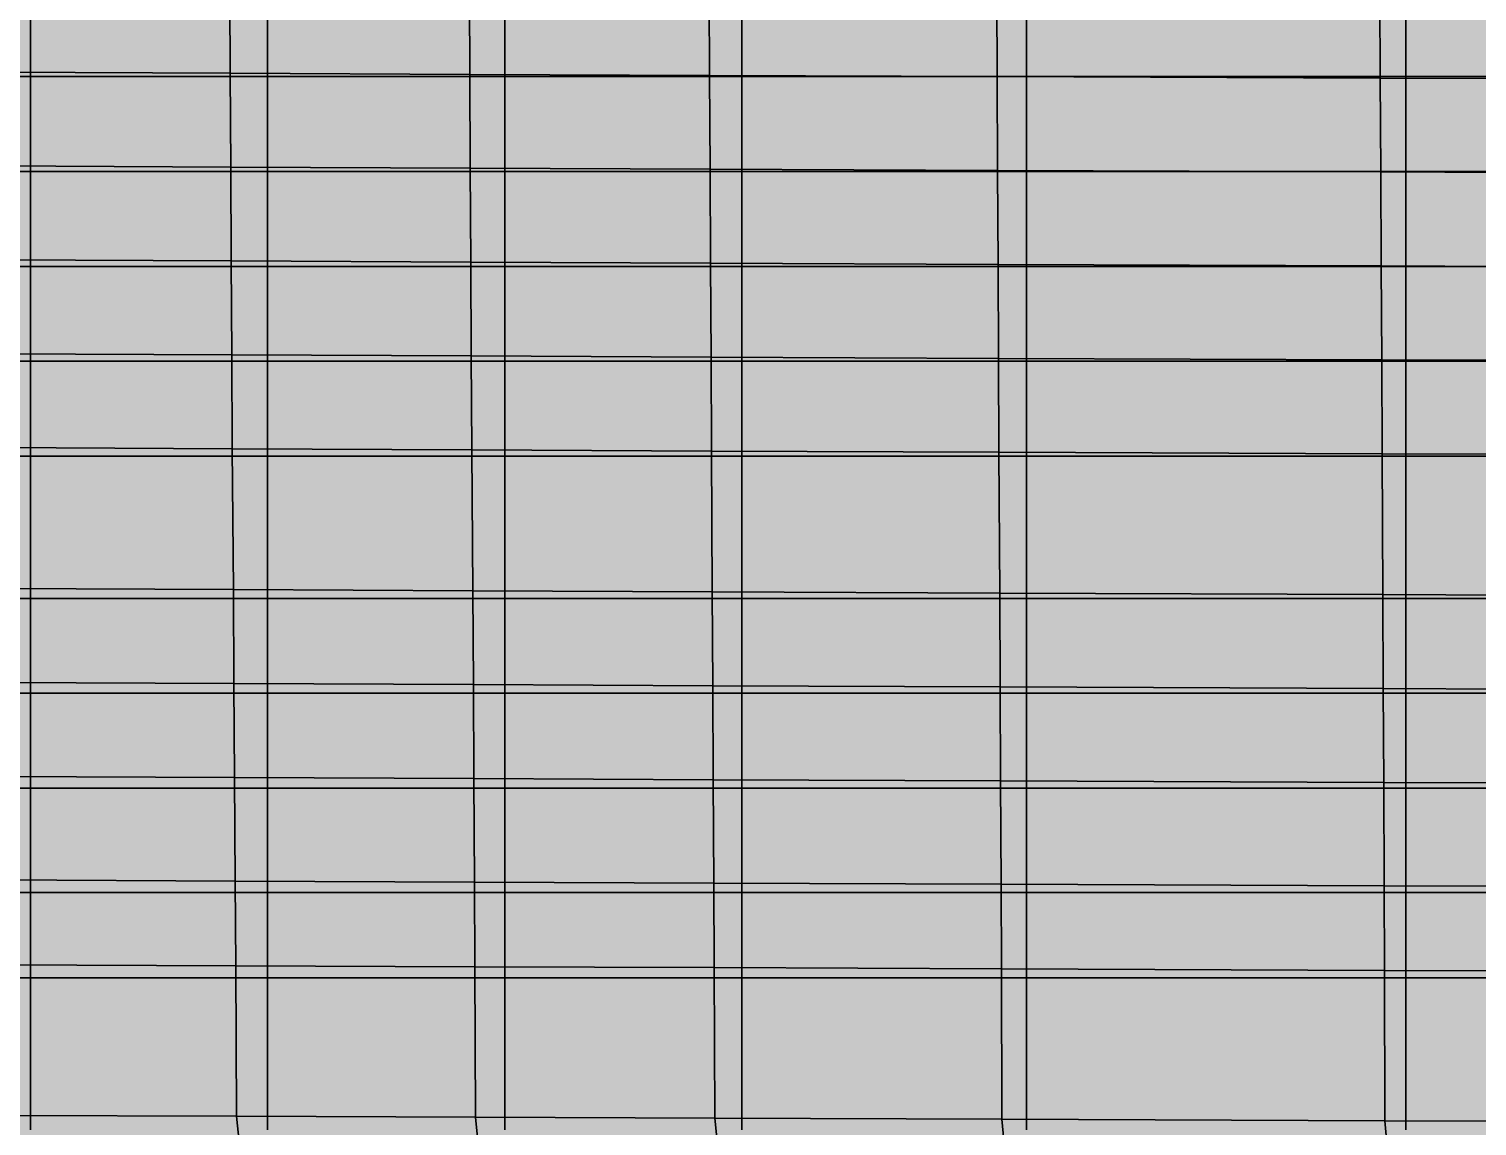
# Model space of a CAD drawing. Header units: inches. Extents: x -100 to 100, y -42 to 41.
# Drawn here: x 69.48 to 84.75, y -30.06 to -18.5 of the extents above; entities that cross this region are included whole.
import ezdxf

# ---------------------------------------------------------------- set-up
doc = ezdxf.new("R2010")
doc.units = ezdxf.units.IN
doc.header["$MEASUREMENT"] = 0
for name, color, linetype in [('Mesh-Ac1①', 7, 'Continuous'), ('Mesh-Acs', 7, 'Continuous'), ('Mesh-埋立土(水中)', 7, 'Continuous'), ('Undeformed Mesh-Ac1①', 7, 'Continuous'), ('Undeformed Mesh-埋立土(水中)', 7, 'Continuous')]:
    doc.layers.add(name, color=color, linetype=linetype)

msp = doc.modelspace()

# ---------------------------------------------------------------- linework, layer by layer
at = {"color": 7, "true_color": 0xffffff, "transparency": 33554687}
for points in [[(69.0774, -18.95216), (71.6002, -17.9756), (69.0713, -17.96392)], [(69.0774, -18.95216), (71.6046, -18.96488), (71.6002, -17.9756)], [(74.1326, -18.97622), (74.1272, -17.98751), (71.6002, -17.9756)], [(74.1326, -18.97622), (71.6002, -17.9756), (71.6046, -18.96488)], [(74.1326, -18.97622), (76.6546, -17.998129), (74.1272, -17.98751)], [(74.1326, -18.97622), (76.659, -18.98793), (76.6546, -17.998129)], [(79.6906, -19.000118), (79.6854, -18.01075), (76.6546, -17.998129)], [(79.6906, -19.000118), (76.6546, -17.998129), (76.659, -18.98793)], [(79.6906, -19.000118), (83.7253, -18.02481), (79.6854, -18.01075)], [(79.6906, -19.000118), (83.7304, -19.01552), (83.7253, -18.02481)], [(83.7304, -19.01552), (87.7613, -18.03587), (83.7253, -18.02481)], [(83.7304, -19.01552), (87.7683, -19.02664), (87.7613, -18.03587)], [(69.0824, -19.94151), (71.6046, -18.96488), (69.0774, -18.95216)], [(69.0824, -19.94151), (71.6105, -19.95339), (71.6046, -18.96488)], [(74.1368, -19.96598), (74.1326, -18.97622), (71.6046, -18.96488)], [(74.1368, -19.96598), (71.6046, -18.96488), (71.6105, -19.95339)], [(74.1368, -19.96598), (76.659, -18.98793), (74.1326, -18.97622)], [(74.1368, -19.96598), (76.664, -19.97675), (76.659, -18.98793)], [(76.664, -19.97675), (79.6906, -19.000118), (76.659, -18.98793)], [(76.664, -19.97675), (79.6949, -19.990427), (79.6906, -19.000118)], [(79.6949, -19.990427), (83.7304, -19.01552), (79.6906, -19.000118)], [(79.6949, -19.990427), (83.7361, -20.004956), (83.7304, -19.01552)], [(83.7361, -20.004956), (87.7683, -19.02664), (83.7304, -19.01552)], [(83.7361, -20.004956), (87.7745, -20.01811), (87.7683, -19.02664)], [(69.089, -20.93007), (71.6105, -19.95339), (69.0824, -19.94151)], [(69.089, -20.93007), (71.615, -20.9432), (71.6105, -19.95339)], [(74.1425, -20.95463), (74.1368, -19.96598), (71.6105, -19.95339)], [(74.1425, -20.95463), (71.6105, -19.95339), (71.615, -20.9432)], [(74.1425, -20.95463), (76.664, -19.97675), (74.1368, -19.96598)], [(74.1425, -20.95463), (76.6682, -20.96692), (76.664, -19.97675)], [(76.6682, -20.96692), (79.6949, -19.990427), (76.664, -19.97675)], [(76.6682, -20.96692), (79.7001, -20.97928), (79.6949, -19.990427)], [(79.7001, -20.97928), (83.7361, -20.004956), (79.6949, -19.990427)], [(79.7001, -20.97928), (83.7408, -20.995628), (83.7361, -20.004956)], [(83.7408, -20.995628), (87.7745, -20.01811), (83.7361, -20.004956)], [(83.7408, -20.995628), (87.7806, -21.007871), (87.7745, -20.01811)], [(69.0947, -21.92031), (71.615, -20.9432), (69.089, -20.93007)], [(69.0947, -21.92031), (71.6216, -21.9318), (71.615, -20.9432)], [(74.1473, -21.94474), (74.1425, -20.95463), (71.615, -20.9432)], [(74.1473, -21.94474), (71.615, -20.9432), (71.6216, -21.9318)], [(74.1473, -21.94474), (76.6682, -20.96692), (74.1425, -20.95463)], [(74.1473, -21.94474), (76.6743, -21.95572), (76.6682, -20.96692)], [(76.6743, -21.95572), (79.7001, -20.97928), (76.6682, -20.96692)], [(76.6743, -21.95572), (79.7049, -21.96964), (79.7001, -20.97928)], [(79.7049, -21.96964), (83.7408, -20.995628), (79.7001, -20.97928)], [(79.7049, -21.96964), (83.7462, -21.98478), (83.7408, -20.995628)], [(83.7462, -21.98478), (87.7806, -21.007871), (83.7408, -20.995628)], [(83.7462, -21.98478), (87.7857, -21.998861), (87.7806, -21.007871)], [(69.1029, -22.90926), (71.6216, -21.9318), (69.0947, -21.92031)], [(69.1029, -22.90926), (71.6273, -22.92231), (71.6216, -21.9318)], [(71.6273, -22.92231), (74.1473, -21.94474), (71.6216, -21.9318)], [(71.6273, -22.92231), (74.1537, -22.93339), (74.1473, -21.94474)], [(74.1537, -22.93339), (76.6743, -21.95572), (74.1473, -21.94474)], [(74.1537, -22.93339), (76.679, -22.94616), (76.6743, -21.95572)], [(76.679, -22.94616), (79.7049, -21.96964), (76.6743, -21.95572)], [(76.679, -22.94616), (79.7105, -22.95848), (79.7049, -21.96964)], [(79.7105, -22.95848), (83.7462, -21.98478), (79.7049, -21.96964)], [(79.7105, -22.95848), (83.751, -22.9755), (83.7462, -21.98478)], [(83.751, -22.9755), (87.7857, -21.998861), (83.7462, -21.98478)], [(83.751, -22.9755), (87.7913, -22.98817), (87.7857, -21.998861)], [(69.1132, -24.3955), (71.6273, -22.92231), (69.1029, -22.90926)], [(69.1132, -24.3955), (71.6382, -24.40637), (71.6273, -22.92231)], [(74.1623, -24.41901), (74.1537, -22.93339), (71.6273, -22.92231)], [(74.1623, -24.41901), (71.6273, -22.92231), (71.6382, -24.40637)], [(74.1623, -24.41901), (76.679, -22.94616), (74.1537, -22.93339)], [(74.1623, -24.41901), (76.6881, -24.42988), (76.679, -22.94616)], [(76.6881, -24.42988), (79.7105, -22.95848), (76.679, -22.94616)], [(76.6881, -24.42988), (79.718, -24.44403), (79.7105, -22.95848)], [(79.718, -24.44403), (83.751, -22.9755), (79.7105, -22.95848)], [(79.718, -24.44403), (83.7584, -24.4596), (83.751, -22.9755)], [(83.7584, -24.4596), (87.7913, -22.98817), (83.751, -22.9755)], [(83.7584, -24.4596), (87.7977, -24.47416), (87.7913, -22.98817)], [(69.1218, -25.3851), (71.6382, -24.40637), (69.1132, -24.3955)], [(69.1218, -25.3851), (71.6443, -25.3977), (71.6382, -24.40637)], [(74.1688, -25.40829), (74.1623, -24.41901), (71.6382, -24.40637)], [(74.1688, -25.40829), (71.6382, -24.40637), (71.6443, -25.3977)], [(74.1688, -25.40829), (76.6881, -24.42988), (74.1623, -24.41901)], [(74.1688, -25.40829), (76.6927, -25.4207), (76.6881, -24.42988)], [(76.6927, -25.4207), (79.718, -24.44403), (76.6881, -24.42988)], [(76.6927, -25.4207), (79.7228, -25.43321), (79.718, -24.44403)], [(79.7228, -25.43321), (83.7584, -24.4596), (79.718, -24.44403)], [(79.7228, -25.43321), (83.7619, -25.45052), (83.7584, -24.4596)], [(83.7619, -25.45052), (87.7977, -24.47416), (83.7584, -24.4596)], [(83.7619, -25.45052), (87.8011, -25.46363), (87.7977, -24.47416)], [(69.1297, -26.3773), (71.6443, -25.3977), (69.1218, -25.3851)], [(69.1297, -26.3773), (71.6518, -26.3877), (71.6443, -25.3977)], [(74.1742, -26.3995), (74.1688, -25.40829), (71.6443, -25.3977)], [(74.1742, -26.3995), (71.6443, -25.3977), (71.6518, -26.3877)], [(74.1742, -26.3995), (76.6927, -25.4207), (74.1688, -25.40829)], [(74.1742, -26.3995), (76.6983, -26.41031), (76.6927, -25.4207)], [(76.6983, -26.41031), (79.7228, -25.43321), (76.6927, -25.4207)], [(76.6983, -26.41031), (79.727, -26.42397), (79.7228, -25.43321)], [(79.727, -26.42397), (83.7619, -25.45052), (79.7228, -25.43321)], [(79.727, -26.42397), (83.7662, -26.44016), (83.7619, -25.45052)], [(83.7662, -26.44016), (87.8011, -25.46363), (83.7619, -25.45052)], [(83.7662, -26.44016), (87.804, -26.45475), (87.8011, -25.46363)], [(69.1385, -27.4676), (71.6518, -26.3877), (69.1297, -26.3773)], [(69.1385, -27.4676), (71.6589, -27.4787), (71.6518, -26.3877)], [(74.1806, -27.489), (74.1742, -26.3995), (71.6518, -26.3877)], [(74.1806, -27.489), (71.6518, -26.3877), (71.6589, -27.4787)], [(74.1806, -27.489), (76.6983, -26.41031), (74.1742, -26.3995)], [(74.1806, -27.489), (76.7036, -27.50003), (76.6983, -26.41031)], [(76.7036, -27.50003), (79.727, -26.42397), (76.6983, -26.41031)], [(76.7036, -27.50003), (79.7321, -27.51325), (79.727, -26.42397)], [(79.7321, -27.51325), (83.7662, -26.44016), (79.727, -26.42397)], [(79.7321, -27.51325), (83.7703, -27.52959), (83.7662, -26.44016)], [(83.7703, -27.52959), (87.804, -26.45475), (83.7662, -26.44016)], [(83.7703, -27.52959), (87.8081, -27.54452), (87.804, -26.45475)], [(69.1453, -28.3613), (71.6589, -27.4787), (69.1385, -27.4676)], [(69.1453, -28.3613), (71.6642, -28.3709), (71.6589, -27.4787)], [(74.1856, -28.3813), (74.1806, -27.489), (71.6589, -27.4787)], [(74.1856, -28.3813), (71.6589, -27.4787), (71.6642, -28.3709)], [(74.1856, -28.3813), (76.7036, -27.50003), (74.1806, -27.489)], [(74.1856, -28.3813), (76.7075, -28.3915), (76.7036, -27.50003)], [(76.7075, -28.3915), (79.7321, -27.51325), (76.7036, -27.50003)], [(76.7075, -28.3915), (79.7358, -28.40468), (79.7321, -27.51325)], [(79.7358, -28.40468), (83.7703, -27.52959), (79.7321, -27.51325)], [(79.7358, -28.40468), (83.7739, -28.42099), (83.7703, -27.52959)], [(83.7739, -28.42099), (87.8081, -27.54452), (83.7703, -27.52959)], [(83.7739, -28.42099), (87.8112, -28.43623), (87.8081, -27.54452)], [(71.6642, -28.3709), (69.1453, -28.3613), (69.1542, -29.9496)], [(71.6642, -28.3709), (69.1542, -29.9496), (71.6729, -29.9585)], [(74.1922, -29.9676), (74.1856, -28.3813), (71.6642, -28.3709)], [(74.1922, -29.9676), (71.6642, -28.3709), (71.6729, -29.9585)], [(76.7075, -28.3915), (74.1856, -28.3813), (74.1922, -29.9676)], [(76.7075, -28.3915), (74.1922, -29.9676), (76.7145, -29.977)], [(79.7413, -29.9898), (79.7358, -28.40468), (76.7075, -28.3915)], [(79.7413, -29.9898), (76.7075, -28.3915), (76.7145, -29.977)], [(83.7739, -28.42099), (79.7358, -28.40468), (79.7413, -29.9898)], [(83.7739, -28.42099), (79.7413, -29.9898), (83.7791, -30.0055)], [(87.8112, -28.43623), (83.7739, -28.42099), (83.7791, -30.0055)], [(87.8112, -28.43623), (83.7791, -30.0055), (87.8168, -30.02174)], [(69.2535, -30.9486), (71.6729, -29.9585), (69.1542, -29.9496)], [(69.2535, -30.9486), (71.7725, -30.9444), (71.6729, -29.9585)], [(74.2926, -30.9658), (74.1922, -29.9676), (71.6729, -29.9585)], [(74.2926, -30.9658), (71.6729, -29.9585), (71.7725, -30.9444)], [(74.2926, -30.9658), (76.7145, -29.977), (74.1922, -29.9676)], [(74.2926, -30.9658), (76.8121, -30.9619), (76.7145, -29.977)], [(76.8121, -30.9619), (79.7413, -29.9898), (76.7145, -29.977)], [(76.8121, -30.9619), (79.835, -30.9882), (79.7413, -29.9898)], [(79.835, -30.9882), (83.7791, -30.0055), (79.7413, -29.9898)], [(79.835, -30.9882), (83.8656, -30.9899), (83.7791, -30.0055)], [(83.8656, -30.9899), (87.8168, -30.02174), (83.7791, -30.0055)], [(83.8656, -30.9899), (87.8958, -31.02024), (87.8168, -30.02174)]]:
    msp.add_solid(points, dxfattribs=at)
at = {"layer": 'Mesh-Ac1①', "color": 18, "true_color": 0x000000, "transparency": 33554559}
for p, q in [((71.6382, -24.40637), (69.1132, -24.3955)), ((71.6443, -25.3977), (71.6382, -24.40637)), ((74.1623, -24.41901), (71.6382, -24.40637)), ((71.6382, -24.40637), (71.6443, -25.3977)), ((74.1688, -25.40829), (74.1623, -24.41901)), ((76.6881, -24.42988), (74.1623, -24.41901)), ((74.1623, -24.41901), (74.1688, -25.40829)), ((76.6927, -25.4207), (76.6881, -24.42988)), ((79.718, -24.44403), (76.6881, -24.42988)), ((76.6881, -24.42988), (76.6927, -25.4207)), ((79.7228, -25.43321), (79.718, -24.44403)), ((83.7584, -24.4596), (79.718, -24.44403)), ((79.718, -24.44403), (79.7228, -25.43321)), ((83.7619, -25.45052), (83.7584, -24.4596)), ((87.7977, -24.47416), (83.7584, -24.4596)), ((83.7584, -24.4596), (83.7619, -25.45052)), ((71.6443, -25.3977), (69.1218, -25.3851)), ((69.1218, -25.3851), (71.6443, -25.3977)), ((71.6518, -26.3877), (71.6443, -25.3977)), ((74.1688, -25.40829), (71.6443, -25.3977)), ((71.6443, -25.3977), (71.6518, -26.3877)), ((71.6443, -25.3977), (74.1688, -25.40829)), ((74.1742, -26.3995), (74.1688, -25.40829)), ((76.6927, -25.4207), (74.1688, -25.40829)), ((74.1688, -25.40829), (74.1742, -26.3995)), ((74.1688, -25.40829), (76.6927, -25.4207)), ((76.6983, -26.41031), (76.6927, -25.4207)), ((76.6927, -25.4207), (79.7228, -25.43321)), ((79.7228, -25.43321), (76.6927, -25.4207)), ((76.6927, -25.4207), (76.6983, -26.41031)), ((79.727, -26.42397), (79.7228, -25.43321)), ((83.7619, -25.45052), (79.7228, -25.43321)), ((79.7228, -25.43321), (79.727, -26.42397)), ((79.7228, -25.43321), (83.7619, -25.45052)), ((83.7662, -26.44016), (83.7619, -25.45052)), ((87.8011, -25.46363), (83.7619, -25.45052)), ((83.7619, -25.45052), (83.7662, -26.44016)), ((83.7619, -25.45052), (87.8011, -25.46363)), ((71.6518, -26.3877), (69.1297, -26.3773)), ((69.1297, -26.3773), (71.6518, -26.3877)), ((71.6589, -27.4787), (71.6518, -26.3877)), ((74.1742, -26.3995), (71.6518, -26.3877)), ((71.6518, -26.3877), (71.6589, -27.4787)), ((71.6518, -26.3877), (74.1742, -26.3995)), ((74.1806, -27.489), (74.1742, -26.3995)), ((76.6983, -26.41031), (74.1742, -26.3995)), ((74.1742, -26.3995), (74.1806, -27.489)), ((74.1742, -26.3995), (76.6983, -26.41031)), ((76.7036, -27.50003), (76.6983, -26.41031)), ((79.727, -26.42397), (76.6983, -26.41031)), ((76.6983, -26.41031), (76.7036, -27.50003)), ((76.6983, -26.41031), (79.727, -26.42397)), ((79.7321, -27.51325), (79.727, -26.42397)), ((83.7662, -26.44016), (79.727, -26.42397)), ((79.727, -26.42397), (79.7321, -27.51325)), ((79.727, -26.42397), (83.7662, -26.44016)), ((83.7703, -27.52959), (83.7662, -26.44016)), ((87.804, -26.45475), (83.7662, -26.44016)), ((83.7662, -26.44016), (83.7703, -27.52959)), ((83.7662, -26.44016), (87.804, -26.45475)), ((71.6589, -27.4787), (69.1385, -27.4676)), ((69.1385, -27.4676), (71.6589, -27.4787)), ((71.6642, -28.3709), (71.6589, -27.4787)), ((74.1806, -27.489), (71.6589, -27.4787)), ((71.6589, -27.4787), (71.6642, -28.3709)), ((71.6589, -27.4787), (74.1806, -27.489)), ((74.1856, -28.3813), (74.1806, -27.489)), ((76.7036, -27.50003), (74.1806, -27.489)), ((74.1806, -27.489), (74.1856, -28.3813)), ((74.1806, -27.489), (76.7036, -27.50003)), ((76.7075, -28.3915), (76.7036, -27.50003)), ((79.7321, -27.51325), (76.7036, -27.50003)), ((76.7036, -27.50003), (76.7075, -28.3915)), ((76.7036, -27.50003), (79.7321, -27.51325)), ((79.7358, -28.40468), (79.7321, -27.51325)), ((83.7703, -27.52959), (79.7321, -27.51325)), ((79.7321, -27.51325), (79.7358, -28.40468)), ((79.7321, -27.51325), (83.7703, -27.52959)), ((83.7739, -28.42099), (83.7703, -27.52959)), ((87.8081, -27.54452), (83.7703, -27.52959)), ((83.7703, -27.52959), (83.7739, -28.42099)), ((83.7703, -27.52959), (87.8081, -27.54452)), ((71.6642, -28.3709), (69.1453, -28.3613)), ((69.1453, -28.3613), (71.6642, -28.3709)), ((71.6729, -29.9585), (71.6642, -28.3709)), ((74.1856, -28.3813), (71.6642, -28.3709)), ((71.6642, -28.3709), (71.6729, -29.9585)), ((71.6642, -28.3709), (74.1856, -28.3813)), ((74.1922, -29.9676), (74.1856, -28.3813)), ((76.7075, -28.3915), (74.1856, -28.3813)), ((74.1856, -28.3813), (74.1922, -29.9676)), ((74.1856, -28.3813), (76.7075, -28.3915)), ((76.7145, -29.977), (76.7075, -28.3915)), ((79.7358, -28.40468), (76.7075, -28.3915)), ((76.7075, -28.3915), (76.7145, -29.977)), ((76.7075, -28.3915), (79.7358, -28.40468)), ((79.7413, -29.9898), (79.7358, -28.40468)), ((83.7739, -28.42099), (79.7358, -28.40468)), ((79.7358, -28.40468), (79.7413, -29.9898)), ((79.7358, -28.40468), (83.7739, -28.42099)), ((83.7791, -30.0055), (83.7739, -28.42099)), ((87.8112, -28.43623), (83.7739, -28.42099)), ((83.7739, -28.42099), (83.7791, -30.0055)), ((83.7739, -28.42099), (87.8112, -28.43623)), ((69.1542, -29.9496), (71.6729, -29.9585)), ((71.6729, -29.9585), (74.1922, -29.9676)), ((74.1922, -29.9676), (76.7145, -29.977)), ((76.7145, -29.977), (79.7413, -29.9898)), ((79.7413, -29.9898), (83.7791, -30.0055)), ((83.7791, -30.0055), (87.8168, -30.02174))]:
    msp.add_line(p, q, dxfattribs=at)
at = {"layer": 'Mesh-Acs', "color": 18, "true_color": 0x000000, "transparency": 33554559}
for p, q in [((71.6729, -29.9585), (69.1542, -29.9496)), ((71.7725, -30.9444), (71.6729, -29.9585)), ((74.1922, -29.9676), (71.6729, -29.9585)), ((71.6729, -29.9585), (71.7725, -30.9444)), ((74.2926, -30.9658), (74.1922, -29.9676)), ((76.7145, -29.977), (74.1922, -29.9676)), ((74.1922, -29.9676), (74.2926, -30.9658)), ((76.8121, -30.9619), (76.7145, -29.977)), ((79.7413, -29.9898), (76.7145, -29.977)), ((76.7145, -29.977), (76.8121, -30.9619)), ((79.835, -30.9882), (79.7413, -29.9898)), ((83.7791, -30.0055), (79.7413, -29.9898)), ((79.7413, -29.9898), (79.835, -30.9882)), ((83.8656, -30.9899), (83.7791, -30.0055)), ((87.8168, -30.02174), (83.7791, -30.0055)), ((83.7791, -30.0055), (83.8656, -30.9899))]:
    msp.add_line(p, q, dxfattribs=at)
at = {"layer": 'Mesh-埋立土(水中)', "color": 18, "true_color": 0x000000, "transparency": 33554559}
for p, q in [((71.6046, -18.96488), (71.6002, -17.9756)), ((71.6002, -17.9756), (71.6046, -18.96488)), ((74.1326, -18.97622), (74.1272, -17.98751)), ((74.1272, -17.98751), (74.1326, -18.97622)), ((76.659, -18.98793), (76.6546, -17.998129)), ((76.6546, -17.998129), (76.659, -18.98793)), ((79.6906, -19.000118), (79.6854, -18.01075)), ((79.6854, -18.01075), (79.6906, -19.000118)), ((83.7304, -19.01552), (83.7253, -18.02481)), ((83.7253, -18.02481), (83.7304, -19.01552)), ((71.6046, -18.96488), (69.0774, -18.95216)), ((69.0774, -18.95216), (71.6046, -18.96488)), ((71.6105, -19.95339), (71.6046, -18.96488)), ((74.1326, -18.97622), (71.6046, -18.96488)), ((71.6046, -18.96488), (71.6105, -19.95339)), ((71.6046, -18.96488), (74.1326, -18.97622)), ((74.1368, -19.96598), (74.1326, -18.97622)), ((76.659, -18.98793), (74.1326, -18.97622)), ((74.1326, -18.97622), (74.1368, -19.96598)), ((74.1326, -18.97622), (76.659, -18.98793)), ((76.664, -19.97675), (76.659, -18.98793)), ((79.6906, -19.000118), (76.659, -18.98793)), ((76.659, -18.98793), (76.664, -19.97675)), ((76.659, -18.98793), (79.6906, -19.000118)), ((79.6949, -19.990427), (79.6906, -19.000118)), ((83.7304, -19.01552), (79.6906, -19.000118)), ((79.6906, -19.000118), (79.6949, -19.990427)), ((79.6906, -19.000118), (83.7304, -19.01552)), ((83.7361, -20.004956), (83.7304, -19.01552)), ((87.7683, -19.02664), (83.7304, -19.01552)), ((83.7304, -19.01552), (83.7361, -20.004956)), ((83.7304, -19.01552), (87.7683, -19.02664)), ((71.6105, -19.95339), (69.0824, -19.94151)), ((69.0824, -19.94151), (71.6105, -19.95339)), ((71.615, -20.9432), (71.6105, -19.95339)), ((74.1368, -19.96598), (71.6105, -19.95339)), ((71.6105, -19.95339), (71.615, -20.9432)), ((71.6105, -19.95339), (74.1368, -19.96598)), ((74.1425, -20.95463), (74.1368, -19.96598)), ((76.664, -19.97675), (74.1368, -19.96598)), ((74.1368, -19.96598), (74.1425, -20.95463)), ((74.1368, -19.96598), (76.664, -19.97675)), ((76.6682, -20.96692), (76.664, -19.97675)), ((79.6949, -19.990427), (76.664, -19.97675)), ((76.664, -19.97675), (76.6682, -20.96692)), ((76.664, -19.97675), (79.6949, -19.990427)), ((79.7001, -20.97928), (79.6949, -19.990427)), ((83.7361, -20.004956), (79.6949, -19.990427)), ((79.6949, -19.990427), (79.7001, -20.97928)), ((79.6949, -19.990427), (83.7361, -20.004956)), ((83.7408, -20.995628), (83.7361, -20.004956)), ((87.7745, -20.01811), (83.7361, -20.004956)), ((83.7361, -20.004956), (83.7408, -20.995628)), ((83.7361, -20.004956), (87.7745, -20.01811)), ((71.615, -20.9432), (69.089, -20.93007)), ((69.089, -20.93007), (71.615, -20.9432)), ((71.6216, -21.9318), (71.615, -20.9432)), ((74.1425, -20.95463), (71.615, -20.9432)), ((71.615, -20.9432), (71.6216, -21.9318)), ((71.615, -20.9432), (74.1425, -20.95463)), ((74.1473, -21.94474), (74.1425, -20.95463)), ((74.1425, -20.95463), (76.6682, -20.96692)), ((76.6682, -20.96692), (74.1425, -20.95463)), ((74.1425, -20.95463), (74.1473, -21.94474)), ((76.6743, -21.95572), (76.6682, -20.96692)), ((79.7001, -20.97928), (76.6682, -20.96692)), ((76.6682, -20.96692), (76.6743, -21.95572)), ((76.6682, -20.96692), (79.7001, -20.97928)), ((79.7049, -21.96964), (79.7001, -20.97928)), ((83.7408, -20.995628), (79.7001, -20.97928)), ((79.7001, -20.97928), (79.7049, -21.96964)), ((79.7001, -20.97928), (83.7408, -20.995628)), ((83.7462, -21.98478), (83.7408, -20.995628)), ((87.7806, -21.007871), (83.7408, -20.995628)), ((83.7408, -20.995628), (83.7462, -21.98478)), ((83.7408, -20.995628), (87.7806, -21.007871)), ((71.6216, -21.9318), (69.0947, -21.92031)), ((69.0947, -21.92031), (71.6216, -21.9318)), ((71.6273, -22.92231), (71.6216, -21.9318)), ((74.1473, -21.94474), (71.6216, -21.9318)), ((71.6216, -21.9318), (71.6273, -22.92231)), ((71.6216, -21.9318), (74.1473, -21.94474)), ((74.1537, -22.93339), (74.1473, -21.94474)), ((76.6743, -21.95572), (74.1473, -21.94474)), ((74.1473, -21.94474), (74.1537, -22.93339)), ((74.1473, -21.94474), (76.6743, -21.95572)), ((76.679, -22.94616), (76.6743, -21.95572)), ((79.7049, -21.96964), (76.6743, -21.95572)), ((76.6743, -21.95572), (76.679, -22.94616)), ((76.6743, -21.95572), (79.7049, -21.96964)), ((79.7105, -22.95848), (79.7049, -21.96964)), ((83.7462, -21.98478), (79.7049, -21.96964)), ((79.7049, -21.96964), (79.7105, -22.95848)), ((79.7049, -21.96964), (83.7462, -21.98478)), ((83.751, -22.9755), (83.7462, -21.98478)), ((87.7857, -21.998861), (83.7462, -21.98478)), ((83.7462, -21.98478), (83.751, -22.9755)), ((83.7462, -21.98478), (87.7857, -21.998861)), ((71.6273, -22.92231), (69.1029, -22.90926)), ((69.1029, -22.90926), (71.6273, -22.92231)), ((71.6382, -24.40637), (71.6273, -22.92231)), ((74.1537, -22.93339), (71.6273, -22.92231)), ((71.6273, -22.92231), (71.6382, -24.40637)), ((71.6273, -22.92231), (74.1537, -22.93339)), ((74.1623, -24.41901), (74.1537, -22.93339)), ((76.679, -22.94616), (74.1537, -22.93339)), ((74.1537, -22.93339), (74.1623, -24.41901)), ((74.1537, -22.93339), (76.679, -22.94616)), ((76.6881, -24.42988), (76.679, -22.94616)), ((79.7105, -22.95848), (76.679, -22.94616)), ((76.679, -22.94616), (76.6881, -24.42988)), ((76.679, -22.94616), (79.7105, -22.95848)), ((79.718, -24.44403), (79.7105, -22.95848)), ((83.751, -22.9755), (79.7105, -22.95848)), ((79.7105, -22.95848), (79.718, -24.44403)), ((79.7105, -22.95848), (83.751, -22.9755)), ((83.7584, -24.4596), (83.751, -22.9755)), ((87.7913, -22.98817), (83.751, -22.9755)), ((83.751, -22.9755), (83.7584, -24.4596)), ((83.751, -22.9755), (87.7913, -22.98817)), ((69.1132, -24.3955), (71.6382, -24.40637)), ((71.6382, -24.40637), (74.1623, -24.41901)), ((74.1623, -24.41901), (76.6881, -24.42988)), ((76.6881, -24.42988), (79.718, -24.44403)), ((79.718, -24.44403), (83.7584, -24.4596)), ((83.7584, -24.4596), (87.7977, -24.47416))]:
    msp.add_line(p, q, dxfattribs=at)
at = {"layer": 'Undeformed Mesh-Ac1①', "color": 1, "true_color": 0xff0000, "transparency": 33554687}
for p, q in [((69.5, -24.5), (67, -24.5)), ((69.5, -25.5), (69.5, -24.5)), ((72, -24.5), (69.5, -24.5)), ((69.5, -24.5), (69.5, -25.5)), ((72, -25.5), (72, -24.5)), ((74.5, -24.5), (72, -24.5)), ((72, -24.5), (72, -25.5)), ((74.5, -25.5), (74.5, -24.5)), ((77, -24.5), (74.5, -24.5)), ((74.5, -24.5), (74.5, -25.5)), ((77, -25.5), (77, -24.5)), ((80, -24.5), (77, -24.5)), ((77, -24.5), (77, -25.5)), ((80, -25.5), (80, -24.5)), ((84, -24.5), (80, -24.5)), ((80, -24.5), (80, -25.5)), ((84, -25.5), (84, -24.5)), ((88, -24.5), (84, -24.5)), ((84, -24.5), (84, -25.5)), ((67, -25.5), (69.5, -25.5)), ((69.5, -25.5), (67, -25.5)), ((69.5, -26.5), (69.5, -25.5)), ((72, -25.5), (69.5, -25.5)), ((69.5, -25.5), (69.5, -26.5)), ((69.5, -25.5), (72, -25.5)), ((72, -26.5), (72, -25.5)), ((74.5, -25.5), (72, -25.5)), ((72, -25.5), (72, -26.5)), ((72, -25.5), (74.5, -25.5)), ((74.5, -26.5), (74.5, -25.5)), ((77, -25.5), (74.5, -25.5)), ((74.5, -25.5), (74.5, -26.5)), ((74.5, -25.5), (77, -25.5)), ((77, -26.5), (77, -25.5)), ((77, -25.5), (80, -25.5)), ((80, -25.5), (77, -25.5)), ((77, -25.5), (77, -26.5)), ((80, -26.5), (80, -25.5)), ((84, -25.5), (80, -25.5)), ((80, -25.5), (80, -26.5)), ((80, -25.5), (84, -25.5)), ((84, -26.5), (84, -25.5)), ((88, -25.5), (84, -25.5)), ((84, -25.5), (84, -26.5)), ((84, -25.5), (88, -25.5)), ((69.5, -26.5), (67, -26.5)), ((67, -26.5), (69.5, -26.5)), ((69.5, -27.6), (69.5, -26.5)), ((72, -26.5), (69.5, -26.5)), ((69.5, -26.5), (69.5, -27.6)), ((69.5, -26.5), (72, -26.5)), ((72, -27.6), (72, -26.5)), ((74.5, -26.5), (72, -26.5)), ((72, -26.5), (72, -27.6)), ((72, -26.5), (74.5, -26.5)), ((74.5, -27.6), (74.5, -26.5)), ((77, -26.5), (74.5, -26.5)), ((74.5, -26.5), (74.5, -27.6)), ((74.5, -26.5), (77, -26.5)), ((77, -27.6), (77, -26.5)), ((80, -26.5), (77, -26.5)), ((77, -26.5), (77, -27.6)), ((77, -26.5), (80, -26.5)), ((80, -27.6), (80, -26.5)), ((84, -26.5), (80, -26.5)), ((80, -26.5), (80, -27.6)), ((80, -26.5), (84, -26.5)), ((84, -27.6), (84, -26.5)), ((88, -26.5), (84, -26.5)), ((84, -26.5), (84, -27.6)), ((84, -26.5), (88, -26.5)), ((69.5, -27.6), (67, -27.6)), ((67, -27.6), (69.5, -27.6)), ((69.5, -28.5), (69.5, -27.6)), ((72, -27.6), (69.5, -27.6)), ((69.5, -27.6), (69.5, -28.5)), ((69.5, -27.6), (72, -27.6)), ((72, -28.5), (72, -27.6)), ((74.5, -27.6), (72, -27.6)), ((72, -27.6), (72, -28.5)), ((72, -27.6), (74.5, -27.6)), ((74.5, -28.5), (74.5, -27.6)), ((77, -27.6), (74.5, -27.6)), ((74.5, -27.6), (74.5, -28.5)), ((74.5, -27.6), (77, -27.6)), ((77, -28.5), (77, -27.6)), ((80, -27.6), (77, -27.6)), ((77, -27.6), (77, -28.5)), ((77, -27.6), (80, -27.6)), ((80, -28.5), (80, -27.6)), ((84, -27.6), (80, -27.6)), ((80, -27.6), (80, -28.5)), ((80, -27.6), (84, -27.6)), ((84, -28.5), (84, -27.6)), ((88, -27.6), (84, -27.6)), ((84, -27.6), (84, -28.5)), ((84, -27.6), (88, -27.6)), ((69.5, -28.5), (67, -28.5)), ((67, -28.5), (69.5, -28.5)), ((69.5, -30.1), (69.5, -28.5)), ((72, -28.5), (69.5, -28.5)), ((69.5, -28.5), (69.5, -30.1)), ((69.5, -28.5), (72, -28.5)), ((72, -30.1), (72, -28.5)), ((74.5, -28.5), (72, -28.5)), ((72, -28.5), (72, -30.1)), ((72, -28.5), (74.5, -28.5)), ((74.5, -30.1), (74.5, -28.5)), ((77, -28.5), (74.5, -28.5)), ((74.5, -28.5), (74.5, -30.1)), ((74.5, -28.5), (77, -28.5)), ((77, -30.1), (77, -28.5)), ((80, -28.5), (77, -28.5)), ((77, -28.5), (77, -30.1)), ((77, -28.5), (80, -28.5)), ((80, -30.1), (80, -28.5)), ((84, -28.5), (80, -28.5)), ((80, -28.5), (80, -30.1)), ((80, -28.5), (84, -28.5)), ((84, -30.1), (84, -28.5)), ((88, -28.5), (84, -28.5)), ((84, -28.5), (84, -30.1)), ((84, -28.5), (88, -28.5))]:
    msp.add_line(p, q, dxfattribs=at)
at = {"layer": 'Undeformed Mesh-埋立土(水中)', "color": 1, "true_color": 0xff0000, "transparency": 33554687}
for p, q in [((69.5, -19), (69.5, -18)), ((69.5, -18), (69.5, -19)), ((72, -19), (72, -18)), ((72, -18), (72, -19)), ((74.5, -19), (74.5, -18)), ((74.5, -18), (74.5, -19)), ((77, -19), (77, -18)), ((77, -18), (77, -19)), ((80, -19), (80, -18)), ((80, -18), (80, -19)), ((84, -19), (84, -18)), ((84, -18), (84, -19)), ((69.5, -19), (67, -19)), ((67, -19), (69.5, -19)), ((69.5, -20), (69.5, -19)), ((72, -19), (69.5, -19)), ((69.5, -19), (69.5, -20)), ((69.5, -19), (72, -19)), ((72, -20), (72, -19)), ((74.5, -19), (72, -19)), ((72, -19), (72, -20)), ((72, -19), (74.5, -19)), ((74.5, -20), (74.5, -19)), ((77, -19), (74.5, -19)), ((74.5, -19), (74.5, -20)), ((74.5, -19), (77, -19)), ((77, -20), (77, -19)), ((80, -19), (77, -19)), ((77, -19), (77, -20)), ((77, -19), (80, -19)), ((80, -20), (80, -19)), ((84, -19), (80, -19)), ((80, -19), (80, -20)), ((80, -19), (84, -19)), ((84, -20), (84, -19)), ((88, -19), (84, -19)), ((84, -19), (84, -20)), ((84, -19), (88, -19)), ((69.5, -20), (67, -20)), ((67, -20), (69.5, -20)), ((69.5, -21), (69.5, -20)), ((72, -20), (69.5, -20)), ((69.5, -20), (69.5, -21)), ((69.5, -20), (72, -20)), ((72, -21), (72, -20)), ((74.5, -20), (72, -20)), ((72, -20), (72, -21)), ((72, -20), (74.5, -20)), ((74.5, -21), (74.5, -20)), ((77, -20), (74.5, -20)), ((74.5, -20), (74.5, -21)), ((74.5, -20), (77, -20)), ((77, -21), (77, -20)), ((80, -20), (77, -20)), ((77, -20), (77, -21)), ((77, -20), (80, -20)), ((80, -21), (80, -20)), ((84, -20), (80, -20)), ((80, -20), (80, -21)), ((80, -20), (84, -20)), ((84, -21), (84, -20)), ((88, -20), (84, -20)), ((84, -20), (84, -21)), ((84, -20), (88, -20)), ((69.5, -21), (67, -21)), ((67, -21), (69.5, -21)), ((69.5, -22), (69.5, -21)), ((72, -21), (69.5, -21)), ((69.5, -21), (69.5, -22)), ((69.5, -21), (72, -21)), ((72, -22), (72, -21)), ((74.5, -21), (72, -21)), ((72, -21), (72, -22)), ((72, -21), (74.5, -21)), ((74.5, -22), (74.5, -21)), ((74.5, -21), (77, -21)), ((77, -21), (74.5, -21)), ((74.5, -21), (74.5, -22)), ((77, -22), (77, -21)), ((80, -21), (77, -21)), ((77, -21), (77, -22)), ((77, -21), (80, -21)), ((80, -22), (80, -21)), ((84, -21), (80, -21)), ((80, -21), (80, -22)), ((80, -21), (84, -21)), ((84, -22), (84, -21)), ((88, -21), (84, -21)), ((84, -21), (84, -22)), ((84, -21), (88, -21)), ((69.5, -22), (67, -22)), ((67, -22), (69.5, -22)), ((69.5, -23), (69.5, -22)), ((72, -22), (69.5, -22)), ((69.5, -22), (69.5, -23)), ((69.5, -22), (72, -22)), ((72, -23), (72, -22)), ((74.5, -22), (72, -22)), ((72, -22), (72, -23)), ((72, -22), (74.5, -22)), ((74.5, -23), (74.5, -22)), ((77, -22), (74.5, -22)), ((74.5, -22), (74.5, -23)), ((74.5, -22), (77, -22)), ((77, -23), (77, -22)), ((80, -22), (77, -22)), ((77, -22), (77, -23)), ((77, -22), (80, -22)), ((80, -23), (80, -22)), ((84, -22), (80, -22)), ((80, -22), (80, -23)), ((80, -22), (84, -22)), ((84, -23), (84, -22)), ((88, -22), (84, -22)), ((84, -22), (84, -23)), ((84, -22), (88, -22)), ((69.5, -23), (67, -23)), ((67, -23), (69.5, -23)), ((69.5, -24.5), (69.5, -23)), ((72, -23), (69.5, -23)), ((69.5, -23), (69.5, -24.5)), ((69.5, -23), (72, -23)), ((72, -24.5), (72, -23)), ((74.5, -23), (72, -23)), ((72, -23), (72, -24.5)), ((72, -23), (74.5, -23)), ((74.5, -24.5), (74.5, -23)), ((77, -23), (74.5, -23)), ((74.5, -23), (74.5, -24.5)), ((74.5, -23), (77, -23)), ((77, -24.5), (77, -23)), ((80, -23), (77, -23)), ((77, -23), (77, -24.5)), ((77, -23), (80, -23)), ((80, -24.5), (80, -23)), ((84, -23), (80, -23)), ((80, -23), (80, -24.5)), ((80, -23), (84, -23)), ((84, -24.5), (84, -23)), ((88, -23), (84, -23)), ((84, -23), (84, -24.5)), ((84, -23), (88, -23)), ((67, -24.5), (69.5, -24.5)), ((69.5, -24.5), (72, -24.5)), ((72, -24.5), (74.5, -24.5)), ((74.5, -24.5), (77, -24.5)), ((77, -24.5), (80, -24.5)), ((80, -24.5), (84, -24.5)), ((84, -24.5), (88, -24.5))]:
    msp.add_line(p, q, dxfattribs=at)

doc.saveas('drawing.dxf')
